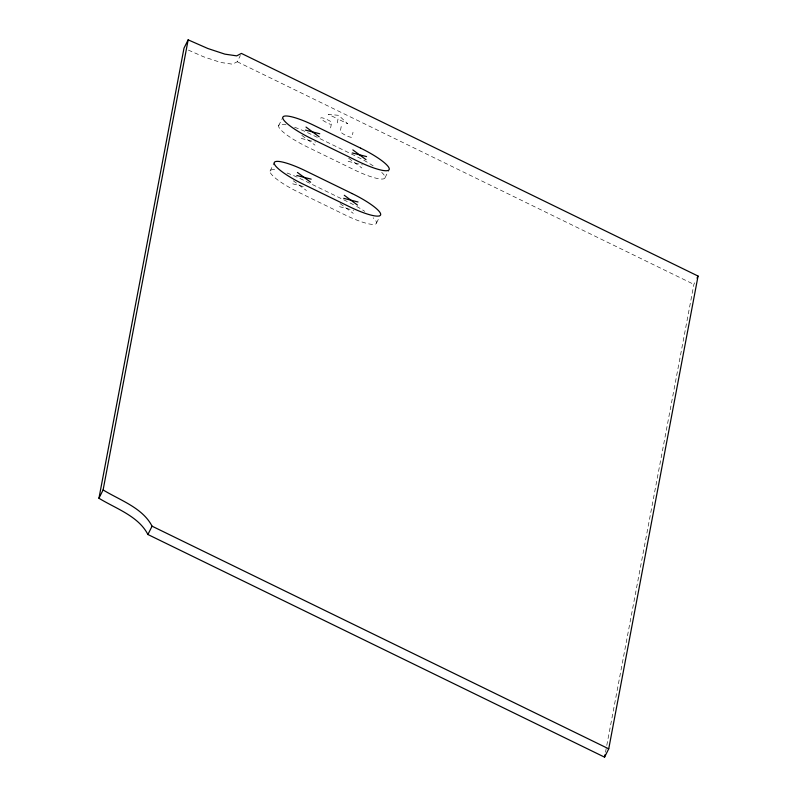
<?xml version="1.0" encoding="UTF-8"?>
<svg xmlns="http://www.w3.org/2000/svg" width="797" height="797" viewBox="0 0 797 797"><rect width="100%" height="100%" fill="white"/><g stroke="black" fill="none" stroke-linecap="round" stroke-linejoin="round"><path stroke-width="0.6" stroke-dasharray="3.98 2.99" d="M330.616 127.919L331.622 122.579A3.557 0.697 26.6 0 0 328.563 120.307L327.557 119.819A7.312 1.425 26.6 0 0 320.723 118.076A7.312 1.425 26.6 0 0 327.009 122.738L330.526 124.452M337.28 122.907L338.018 119.052L328.364 114.35L338.715 115.346L347.661 123.764L338.695 119.391M341.226 126.484L340.309 131.286A6.565 1.285 26.6 0 0 345.958 135.47A6.565 1.285 26.6 0 0 352.095 137.034L353.001 132.222M605.481 752.268L693.888 284.38L695.452 281.261M188.371 50.101L203.703 56.836L220.749 62.465L232.525 64.188L237.227 61.738L240.355 55.501M278.621 125.737L282.786 117.418M270.044 171.116L274.218 162.797M385.081 177.641L388.727 170.359M376.503 223.021L379.631 216.774M301.256 138.439L315.592 142.095M348.1 161.283L362.436 164.929M292.688 183.818L305.829 187.165M339.522 206.662L353.858 210.308M237.227 61.738L693.888 284.38M348.678 158.224L361.858 167.988M301.834 135.39L315.014 145.154M340.1 203.604L353.28 213.367M293.266 180.77L306.447 190.533M286.053 124.81A33.215 6.486 26.6 0 0 280.982 130.001A33.215 6.486 26.6 0 0 307.174 146.887L354.017 169.721A33.215 6.486 26.6 0 0 381.703 172.381M294.601 127.271A33.215 6.486 26.6 0 1 309.674 133.647L356.518 156.491A33.215 6.486 26.6 0 1 374.411 166.703M274.666 169.751A33.215 6.486 26.6 0 0 298.606 192.266L345.44 215.1A33.215 6.486 26.6 0 0 373.135 217.76M287.02 172.999A33.215 6.486 26.6 0 1 301.107 179.026L347.94 201.87A33.215 6.486 26.6 0 1 355.611 205.855M356.667 206.443A33.215 6.486 26.6 0 1 364.807 211.394"/><path stroke-width="1.2" d="M98.948 498.255L183.987 48.169L188.152 39.85L207.878 48.517L224.913 54.146L236.689 55.86L241.401 53.419L698.052 276.061L608.729 748.831L604.554 757.15L147.903 534.508C138.469 516.097 115.704 508.546 98.948 498.255L103.112 489.936L188.152 39.85M604.554 757.15L605.023 754.709M147.903 534.508L152.068 526.189C142.643 507.779 119.869 500.227 103.112 489.936M697.016 278.143L698.052 276.061M305.43 130.12L319.766 133.776M352.274 152.954L366.6 156.61M296.853 175.499L311.189 179.156M343.696 198.333L358.032 201.99M152.068 526.189L608.729 748.831M352.842 149.906L366.022 159.669M306.008 127.072L319.189 136.825M344.274 195.285L357.454 205.048M297.43 172.451L310.611 182.204M360.692 148.172L313.849 125.328A33.215 6.486 26.6 0 0 282.786 117.418A33.215 6.486 26.6 0 0 311.348 138.568L358.182 161.402A33.215 6.486 26.6 0 0 389.245 169.323A33.215 6.486 26.6 0 0 360.692 148.172M352.115 193.551L305.271 170.707A33.215 6.486 26.6 0 0 274.218 162.797A33.215 6.486 26.6 0 0 302.77 183.948L349.614 206.782A33.215 6.486 26.6 0 0 380.667 214.702A33.215 6.486 26.6 0 0 352.115 193.551"/></g></svg>
